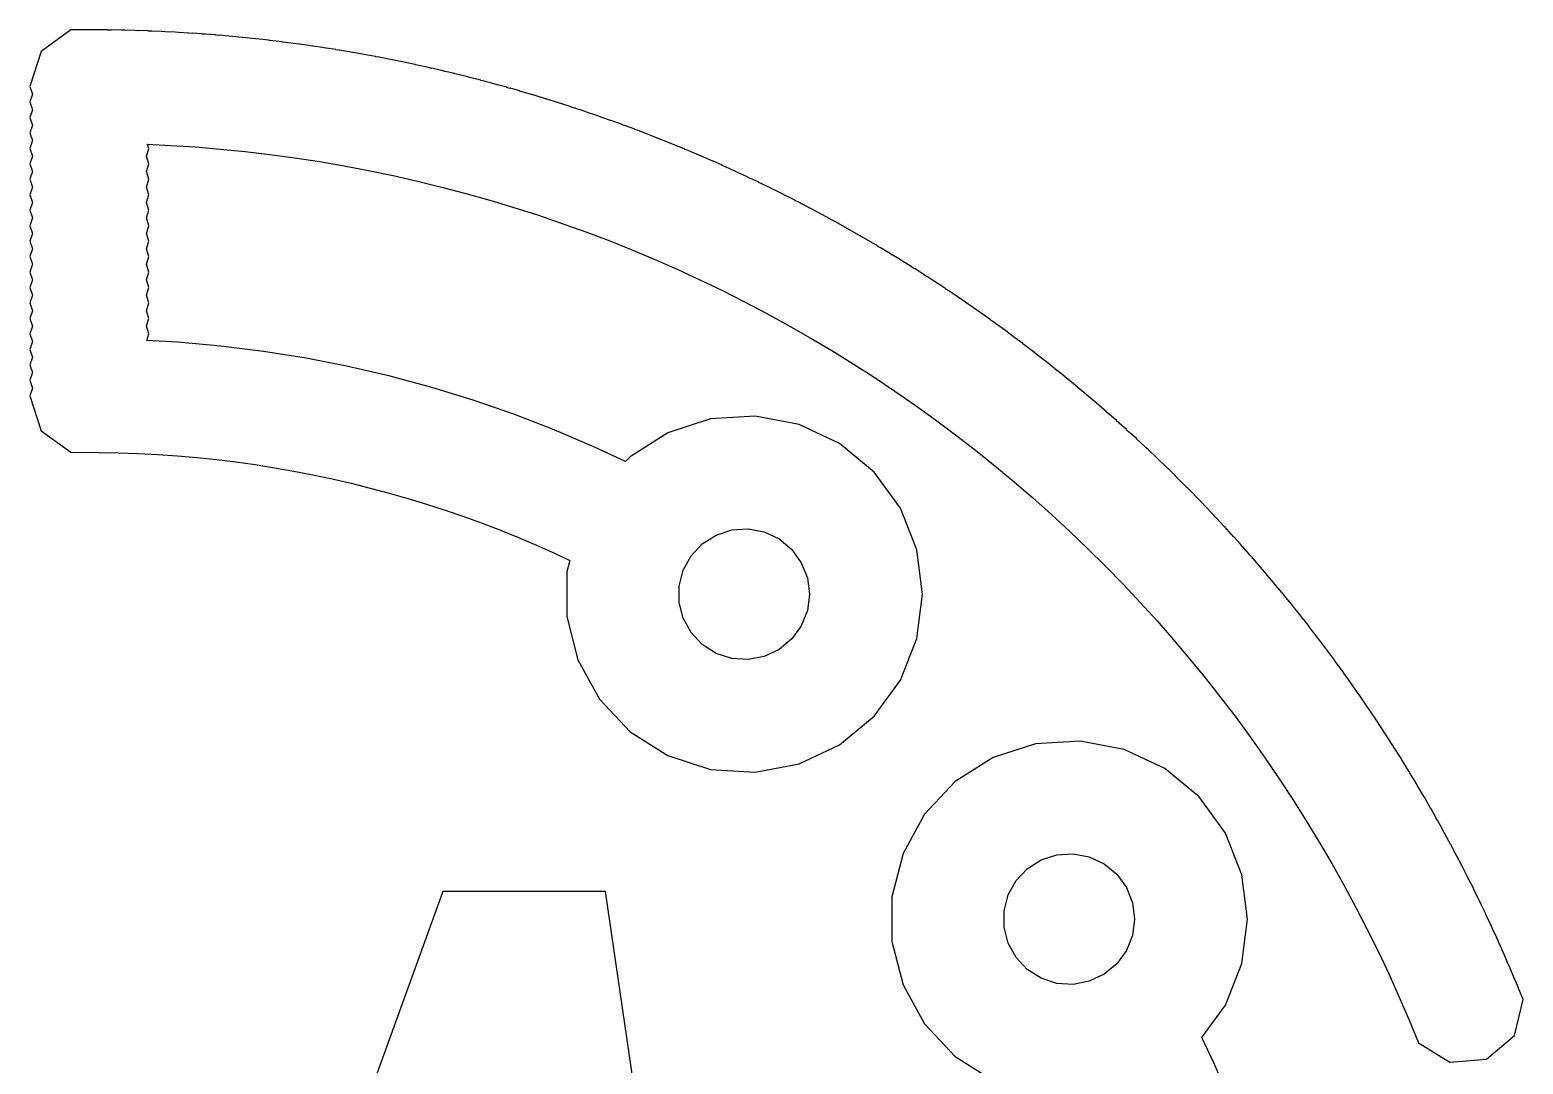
# Model space of a CAD drawing. Header units: metres. Extents: x -25 to 25, y -25 to 25.
# Drawn here: x -0.96 to 23.21, y 8.25 to 25 of the extents above; entities that cross this region are included whole.
import ezdxf

# ---------------------------------------------------------------- set-up
doc = ezdxf.new("R2010")
doc.units = ezdxf.units.M

msp = doc.modelspace()

# ---------------------------------------------------------------- linework, layer by layer
for p, q in [((-0.297668, 24.9984), (-0.779312, 24.6484)), ((-0.081818, 24.9984), (-0.297668, 24.9984)), ((-0.079498, 25), (-0.081818, 24.9984)), ((0.136658, 24.9984), (-0.079498, 25)), ((0.138641, 24.9997), (0.136658, 24.9984)), ((0.297668, 24.9984), (0.138641, 24.9997)), ((0.299622, 24.9969), (0.297668, 24.9984)), ((0.354813, 24.9962), (0.299622, 24.9969)), ((0.356796, 24.9976), (0.354813, 24.9962)), ((0.515808, 24.9948), (0.356796, 24.9976)), ((0.517746, 24.9934), (0.515808, 24.9948)), ((0.572922, 24.9922), (0.517746, 24.9934)), ((0.574936, 24.9935), (0.572922, 24.9922)), ((0.733902, 24.9893), (0.574936, 24.9935)), ((0.735825, 24.9879), (0.733902, 24.9893)), ((0.791, 24.9862), (0.735825, 24.9879)), ((0.793015, 24.9875), (0.791, 24.9862)), ((0.951935, 24.982), (0.793015, 24.9875)), ((0.953857, 24.9805), (0.951935, 24.982)), ((1.009, 24.9783), (0.953857, 24.9805)), ((1.01103, 24.9797), (1.009, 24.9783)), ((1.16991, 24.9727), (1.01103, 24.9797)), ((1.17181, 24.9712), (1.16991, 24.9727)), ((1.22694, 24.9686), (1.17181, 24.9712)), ((1.22899, 24.9699), (1.22694, 24.9686)), ((1.38779, 24.9616), (1.22899, 24.9699)), ((1.38968, 24.9601), (1.38779, 24.9616)), ((1.44479, 24.9569), (1.38968, 24.9601)), ((1.44684, 24.9582), (1.44479, 24.9569)), ((1.60556, 24.9485), (1.44684, 24.9582)), ((1.60745, 24.947), (1.60556, 24.9485)), ((1.66252, 24.9434), (1.60745, 24.947)), ((1.66458, 24.9446), (1.66252, 24.9434)), ((1.82321, 24.9335), (1.66458, 24.9446)), ((1.82509, 24.932), (1.82321, 24.9335)), ((1.88013, 24.9279), (1.82509, 24.932)), ((1.8822, 24.9292), (1.88013, 24.9279)), ((2.04073, 24.9167), (1.8822, 24.9292)), ((2.04259, 24.9151), (2.04073, 24.9167)), ((2.09758, 24.9106), (2.04259, 24.9151)), ((2.09967, 24.9118), (2.09758, 24.9106)), ((2.25809, 24.8979), (2.09967, 24.9118)), ((2.25993, 24.8964), (2.25809, 24.8979)), ((2.3149, 24.8913), (2.25993, 24.8964)), ((2.31699, 24.8925), (2.3149, 24.8913)), ((2.47528, 24.8773), (2.31699, 24.8925)), ((2.4771, 24.8757), (2.47528, 24.8773)), ((2.53201, 24.8702), (2.4771, 24.8757)), ((2.53412, 24.8714), (2.53201, 24.8702)), ((2.69228, 24.8547), (2.53412, 24.8714)), ((2.69409, 24.8531), (2.69228, 24.8547)), ((2.74895, 24.8471), (2.69409, 24.8531)), ((2.75107, 24.8483), (2.74895, 24.8471)), ((2.90907, 24.8303), (2.75107, 24.8483)), ((2.91086, 24.8287), (2.90907, 24.8303)), ((2.96567, 24.8222), (2.91086, 24.8287)), ((2.9678, 24.8233), (2.96567, 24.8222)), ((3.12564, 24.804), (2.9678, 24.8233)), ((3.12743, 24.8023), (3.12564, 24.804)), ((3.18217, 24.7954), (3.12743, 24.8023)), ((3.18431, 24.7965), (3.18217, 24.7954)), ((3.34196, 24.7757), (3.18431, 24.7965)), ((3.34373, 24.7741), (3.34196, 24.7757)), ((3.39842, 24.7666), (3.34373, 24.7741)), ((3.40057, 24.7678), (3.39842, 24.7666)), ((3.55804, 24.7456), (3.40057, 24.7678)), ((3.5598, 24.744), (3.55804, 24.7456)), ((3.61443, 24.736), (3.5598, 24.744)), ((3.61658, 24.7371), (3.61443, 24.736)), ((3.77386, 24.7136), (3.61658, 24.7371)), ((3.7756, 24.712), (3.77386, 24.7136)), ((3.83015, 24.7036), (3.7756, 24.712)), ((3.83231, 24.7046), (3.83015, 24.7036)), ((3.98938, 24.6798), (3.83231, 24.7046)), ((3.9911, 24.6781), (3.98938, 24.6798)), ((4.04558, 24.6692), (3.9911, 24.6781)), ((4.04774, 24.6703), (4.04558, 24.6692)), ((4.20459, 24.644), (4.04774, 24.6703)), ((-0.779312, 24.6484), (-0.963272, 24.0822)), ((4.2063, 24.6423), (4.20459, 24.644)), ((4.2607, 24.6329), (4.2063, 24.6423)), ((4.26288, 24.634), (4.2607, 24.6329)), ((4.41949, 24.6064), (4.26288, 24.634)), ((4.42119, 24.6047), (4.41949, 24.6064)), ((4.47549, 24.5948), (4.42119, 24.6047)), ((4.47769, 24.5959), (4.47549, 24.5948)), ((4.63405, 24.5669), (4.47769, 24.5959)), ((4.63573, 24.5651), (4.63405, 24.5669)), ((4.68996, 24.5548), (4.63573, 24.5651)), ((4.69215, 24.5558), (4.68996, 24.5548)), ((4.84825, 24.5255), (4.69215, 24.5558)), ((4.84993, 24.5237), (4.84825, 24.5255)), ((4.90405, 24.513), (4.84993, 24.5237)), ((4.90627, 24.514), (4.90405, 24.513)), ((5.06209, 24.4823), (4.90627, 24.514)), ((5.06375, 24.4805), (5.06209, 24.4823)), ((5.11778, 24.4693), (5.06375, 24.4805)), ((5.12, 24.4702), (5.11778, 24.4693)), ((5.27554, 24.4371), (5.12, 24.4702)), ((5.27718, 24.4354), (5.27554, 24.4371)), ((5.33112, 24.4237), (5.27718, 24.4354)), ((5.33334, 24.4246), (5.33112, 24.4237)), ((5.4886, 24.3902), (5.33334, 24.4246)), ((5.49022, 24.3884), (5.4886, 24.3902)), ((5.54405, 24.3762), (5.49022, 24.3884)), ((5.54628, 24.3771), (5.54405, 24.3762)), ((5.70123, 24.3414), (5.54628, 24.3771)), ((5.70284, 24.3396), (5.70123, 24.3414)), ((5.75656, 24.3269), (5.70284, 24.3396)), ((5.7588, 24.3278), (5.75656, 24.3269)), ((5.91342, 24.2907), (5.7588, 24.3278)), ((5.91501, 24.2888), (5.91342, 24.2907)), ((5.96863, 24.2757), (5.91501, 24.2888)), ((5.97087, 24.2766), (5.96863, 24.2757)), ((6.12518, 24.2381), (5.97087, 24.2766)), ((6.12675, 24.2363), (6.12518, 24.2381)), ((6.18024, 24.2227), (6.12675, 24.2363)), ((6.1825, 24.2236), (6.18024, 24.2227)), ((6.33646, 24.1838), (6.1825, 24.2236)), ((6.33801, 24.1819), (6.33646, 24.1838)), ((6.39139, 24.1679), (6.33801, 24.1819)), ((-0.963272, 24.0822), (-0.922592, 23.957)), ((-0.922592, 23.957), (-0.963272, 23.8318)), ((6.39365, 24.1687), (6.39139, 24.1679)), ((6.54726, 24.1276), (6.39365, 24.1687)), ((6.5488, 24.1257), (6.54726, 24.1276)), ((6.60205, 24.1112), (6.5488, 24.1257)), ((6.60432, 24.112), (6.60205, 24.1112)), ((6.75755, 24.0695), (6.60432, 24.112)), ((6.75908, 24.0676), (6.75755, 24.0695)), ((6.81219, 24.0526), (6.75908, 24.0676)), ((6.81448, 24.0535), (6.81219, 24.0526)), ((6.96735, 24.0096), (6.81448, 24.0535)), ((6.96884, 24.0077), (6.96735, 24.0096)), ((7.02184, 23.9923), (6.96884, 24.0077)), ((7.02412, 23.9931), (7.02184, 23.9923)), ((7.17661, 23.9479), (7.02412, 23.9931)), ((7.17809, 23.946), (7.17661, 23.9479)), ((7.23094, 23.9301), (7.17809, 23.946)), ((7.23323, 23.9309), (7.23094, 23.9301)), ((7.3853, 23.8844), (7.23323, 23.9309)), ((-0.963272, 23.8318), (-0.922592, 23.7065)), ((-0.922592, 23.7065), (-0.963272, 23.5813)), ((7.38678, 23.8824), (7.3853, 23.8844)), ((7.43948, 23.8661), (7.38678, 23.8824)), ((7.44179, 23.8668), (7.43948, 23.8661)), ((7.59346, 23.819), (7.44179, 23.8668)), ((7.59491, 23.8171), (7.59346, 23.819)), ((7.64748, 23.8002), (7.59491, 23.8171)), ((7.64978, 23.801), (7.64748, 23.8002)), ((7.80103, 23.7518), (7.64978, 23.801)), ((7.80246, 23.7499), (7.80103, 23.7518)), ((7.85487, 23.7326), (7.80246, 23.7499)), ((7.85719, 23.7333), (7.85487, 23.7326)), ((8.008, 23.6829), (7.85719, 23.7333)), ((-0.963272, 23.5813), (-0.922592, 23.4561)), ((-0.922592, 23.4561), (-0.963272, 23.3308)), ((8.00941, 23.6809), (8.008, 23.6829)), ((8.06168, 23.6632), (8.00941, 23.6809)), ((8.064, 23.6638), (8.06168, 23.6632)), ((8.21436, 23.6121), (8.064, 23.6638)), ((8.21576, 23.6101), (8.21436, 23.6121)), ((8.26787, 23.5919), (8.21576, 23.6101)), ((8.27019, 23.5926), (8.26787, 23.5919)), ((8.42009, 23.5395), (8.27019, 23.5926)), ((8.42148, 23.5375), (8.42009, 23.5395)), ((8.47343, 23.5189), (8.42148, 23.5375)), ((8.47575, 23.5195), (8.47343, 23.5189)), ((8.6252, 23.4651), (8.47575, 23.5195)), ((8.62657, 23.4631), (8.6252, 23.4651)), ((8.67834, 23.444), (8.62657, 23.4631)), ((-0.963272, 23.3308), (-0.922592, 23.2056)), ((8.68068, 23.4446), (8.67834, 23.444)), ((8.82964, 23.3889), (8.68068, 23.4446)), ((8.83099, 23.3869), (8.82964, 23.3889)), ((8.8826, 23.3674), (8.83099, 23.3869)), ((8.88493, 23.368), (8.8826, 23.3674)), ((9.0334, 23.311), (8.88493, 23.368)), ((9.03474, 23.309), (9.0334, 23.311)), ((9.08618, 23.289), (9.03474, 23.309)), ((9.08853, 23.2896), (9.08618, 23.289)), ((9.23648, 23.2313), (9.08853, 23.2896)), ((9.23779, 23.2293), (9.23648, 23.2313)), ((9.28906, 23.2088), (9.23779, 23.2293)), ((9.29141, 23.2094), (9.28906, 23.2088)), ((9.43886, 23.1498), (9.29141, 23.2094)), ((-0.922592, 23.2056), (-0.963272, 23.0804)), ((-0.963272, 23.0804), (-0.922592, 22.9552)), ((0.922592, 22.9552), (0.963272, 23.0804)), ((0.963272, 23.0804), (0.941635, 23.147)), ((0.941635, 23.147), (1.31334, 23.129)), ((1.31334, 23.129), (1.7168, 23.1026)), ((1.7168, 23.1026), (2.11974, 23.0691)), ((2.11974, 23.0691), (2.52206, 23.0286)), ((2.52206, 23.0286), (2.92357, 22.9811)), ((2.92357, 22.9811), (3.3242, 22.9265)), ((9.44016, 23.1478), (9.43886, 23.1498)), ((9.49124, 23.1269), (9.44016, 23.1478)), ((9.49359, 23.1274), (9.49124, 23.1269)), ((9.64052, 23.0666), (9.49359, 23.1274)), ((9.6418, 23.0645), (9.64052, 23.0666)), ((9.6927, 23.0432), (9.6418, 23.0645)), ((9.69505, 23.0437), (9.6927, 23.0432)), ((9.84145, 22.9816), (9.69505, 23.0437)), ((9.84271, 22.9795), (9.84145, 22.9816)), ((9.89342, 22.9577), (9.84271, 22.9795)), ((-0.922592, 22.9552), (-0.963272, 22.8299)), ((-0.963272, 22.8299), (-0.922592, 22.7047)), ((0.963272, 22.8299), (0.922592, 22.9552)), ((0.922592, 22.7047), (0.963272, 22.8299)), ((3.3242, 22.9265), (3.72377, 22.865)), ((3.72377, 22.865), (4.12227, 22.7966)), ((4.12227, 22.7966), (4.51953, 22.7211)), ((9.89578, 22.9582), (9.89342, 22.9577)), ((10.0416, 22.8948), (9.89578, 22.9582)), ((10.0429, 22.8927), (10.0416, 22.8948)), ((10.0934, 22.8705), (10.0429, 22.8927)), ((10.0957, 22.871), (10.0934, 22.8705)), ((10.241, 22.8063), (10.0957, 22.871)), ((10.2422, 22.8042), (10.241, 22.8063)), ((10.2926, 22.7815), (10.2422, 22.8042)), ((10.295, 22.782), (10.2926, 22.7815)), ((10.4397, 22.716), (10.295, 22.782)), ((-0.922592, 22.7047), (-0.963272, 22.5795)), ((-0.963272, 22.5795), (-0.922592, 22.4543)), ((0.963272, 22.5795), (0.922592, 22.7047)), ((0.922592, 22.4543), (0.963272, 22.5795)), ((4.51953, 22.7211), (4.91534, 22.6388)), ((4.91534, 22.6388), (5.30978, 22.5496)), ((5.30978, 22.5496), (5.70241, 22.4535)), ((10.4409, 22.714), (10.4397, 22.716)), ((10.491, 22.6909), (10.4409, 22.714)), ((10.4934, 22.6913), (10.491, 22.6909)), ((10.6375, 22.6241), (10.4934, 22.6913)), ((10.6387, 22.622), (10.6375, 22.6241)), ((10.6886, 22.5984), (10.6387, 22.622)), ((10.691, 22.5989), (10.6886, 22.5984)), ((10.8345, 22.5304), (10.691, 22.5989)), ((10.8357, 22.5283), (10.8345, 22.5304)), ((10.8854, 22.5043), (10.8357, 22.5283)), ((10.8878, 22.5047), (10.8854, 22.5043)), ((11.0307, 22.435), (10.8878, 22.5047)), ((-0.922592, 22.4543), (-0.963272, 22.329)), ((-0.963272, 22.329), (-0.922592, 22.2038)), ((0.963272, 22.329), (0.922592, 22.4543)), ((0.922592, 22.2038), (0.963272, 22.329)), ((5.70241, 22.4535), (6.09343, 22.3505)), ((6.09343, 22.3505), (6.48259, 22.2408)), ((6.48259, 22.2408), (6.86974, 22.1243)), ((11.0319, 22.4329), (11.0307, 22.435)), ((11.0814, 22.4084), (11.0319, 22.4329)), ((11.0838, 22.4088), (11.0814, 22.4084)), ((11.2261, 22.3379), (11.0838, 22.4088)), ((11.2272, 22.3357), (11.2261, 22.3379)), ((11.2765, 22.3109), (11.2272, 22.3357)), ((11.2789, 22.3112), (11.2765, 22.3109)), ((11.4206, 22.2391), (11.2789, 22.3112)), ((11.4217, 22.2369), (11.4206, 22.2391)), ((-0.922592, 22.2038), (-0.963272, 22.0786)), ((-0.963272, 22.0786), (-0.922592, 21.9533)), ((0.963272, 22.0786), (0.922592, 22.2038)), ((0.922592, 21.9533), (0.963272, 22.0786)), ((6.86974, 22.1243), (7.25485, 22.001)), ((7.25485, 22.001), (7.63766, 21.871)), ((11.4708, 22.2116), (11.4217, 22.2369)), ((11.4732, 22.212), (11.4708, 22.2116)), ((11.6142, 22.1385), (11.4732, 22.212)), ((11.6153, 22.1364), (11.6142, 22.1385)), ((11.6642, 22.1107), (11.6153, 22.1364)), ((11.6665, 22.111), (11.6642, 22.1107)), ((11.807, 22.0363), (11.6665, 22.111)), ((11.808, 22.0342), (11.807, 22.0363)), ((11.8567, 22.0081), (11.808, 22.0342)), ((11.8591, 22.0084), (11.8567, 22.0081)), ((11.9988, 21.9325), (11.8591, 22.0084)), ((-0.922592, 21.9533), (-0.963272, 21.8281)), ((-0.963272, 21.8281), (-0.922592, 21.7029)), ((0.963272, 21.8281), (0.922592, 21.9533)), ((0.922592, 21.7029), (0.963272, 21.8281)), ((7.63766, 21.871), (8.01822, 21.7344)), ((11.9999, 21.9303), (11.9988, 21.9325)), ((12.0483, 21.9038), (11.9999, 21.9303)), ((12.0507, 21.904), (12.0483, 21.9038)), ((12.1897, 21.8269), (12.0507, 21.904)), ((12.1908, 21.8248), (12.1897, 21.8269)), ((12.2389, 21.7978), (12.1908, 21.8248)), ((12.2413, 21.798), (12.2389, 21.7978)), ((12.3798, 21.7197), (12.2413, 21.798)), ((-0.922592, 21.7029), (-0.963272, 21.5777)), ((-0.963272, 21.5777), (-0.922592, 21.4524)), ((0.963272, 21.5777), (0.922592, 21.7029)), ((0.922592, 21.4524), (0.963272, 21.5777)), ((8.01822, 21.7344), (8.39633, 21.5912)), ((8.39633, 21.5912), (8.77188, 21.4413)), ((12.3808, 21.7175), (12.3798, 21.7197)), ((12.4287, 21.6902), (12.3808, 21.7175)), ((12.4311, 21.6904), (12.4287, 21.6902)), ((12.5688, 21.6109), (12.4311, 21.6904)), ((12.5698, 21.6087), (12.5688, 21.6109)), ((12.6175, 21.5809), (12.5698, 21.6087)), ((12.6199, 21.5811), (12.6175, 21.5809)), ((12.7569, 21.5004), (12.6199, 21.5811)), ((-0.922592, 21.4524), (-0.963272, 21.3272)), ((-0.963272, 21.3272), (-0.922592, 21.202)), ((0.963272, 21.3272), (0.922592, 21.4524)), ((0.922592, 21.202), (0.963272, 21.3272)), ((8.77188, 21.4413), (9.14474, 21.285)), ((9.14474, 21.285), (9.51482, 21.1221)), ((12.7579, 21.4982), (12.7569, 21.5004)), ((12.8053, 21.4699), (12.7579, 21.4982)), ((12.8078, 21.4701), (12.8053, 21.4699)), ((12.9441, 21.3882), (12.8078, 21.4701)), ((12.945, 21.386), (12.9441, 21.3882)), ((12.9922, 21.3574), (12.945, 21.386)), ((12.9946, 21.3575), (12.9922, 21.3574)), ((13.1302, 21.2744), (12.9946, 21.3575)), ((13.1312, 21.2722), (13.1302, 21.2744)), ((13.1781, 21.2432), (13.1312, 21.2722)), ((-0.922592, 21.202), (-0.963272, 21.0768)), ((-0.963272, 21.0768), (-0.922592, 20.9515)), ((0.963272, 21.0768), (0.922592, 21.202)), ((0.922592, 20.9515), (0.963272, 21.0768)), ((9.51482, 21.1221), (9.88196, 20.9529)), ((13.1805, 21.2433), (13.1781, 21.2432)), ((13.3154, 21.1591), (13.1805, 21.2433)), ((13.3163, 21.1568), (13.3154, 21.1591)), ((13.363, 21.1274), (13.3163, 21.1568)), ((13.3654, 21.1275), (13.363, 21.1274)), ((13.4995, 21.0421), (13.3654, 21.1275)), ((13.5004, 21.0398), (13.4995, 21.0421)), ((13.5468, 21.01), (13.5004, 21.0398)), ((-0.922592, 20.9515), (-0.963272, 20.8263)), ((-0.963272, 20.8263), (-0.922592, 20.7011)), ((0.963272, 20.8263), (0.922592, 20.9515)), ((0.922592, 20.7011), (0.963272, 20.8263)), ((9.88196, 20.9529), (10.2462, 20.7772)), ((13.5493, 21.0101), (13.5468, 21.01)), ((13.6826, 20.9234), (13.5493, 21.0101)), ((13.6835, 20.9212), (13.6826, 20.9234)), ((13.7297, 20.8909), (13.6835, 20.9212)), ((13.7321, 20.891), (13.7297, 20.8909)), ((13.8647, 20.8033), (13.7321, 20.891)), ((13.8656, 20.801), (13.8647, 20.8033)), ((13.9115, 20.7703), (13.8656, 20.801)), ((-0.922592, 20.7011), (-0.963272, 20.5758)), ((-0.963272, 20.5758), (-0.922592, 20.4506)), ((0.963272, 20.5758), (0.922592, 20.7011)), ((0.922592, 20.4506), (0.963272, 20.5758)), ((10.2462, 20.7772), (10.6073, 20.5952)), ((10.6073, 20.5952), (10.965, 20.407)), ((13.9139, 20.7704), (13.9115, 20.7703)), ((14.0457, 20.6815), (13.9139, 20.7704)), ((14.0466, 20.6792), (14.0457, 20.6815)), ((14.0922, 20.6481), (14.0466, 20.6792)), ((14.0946, 20.6482), (14.0922, 20.6481)), ((14.2256, 20.5581), (14.0946, 20.6482)), ((14.2265, 20.5558), (14.2256, 20.5581)), ((14.2718, 20.5244), (14.2265, 20.5558)), ((-0.922592, 20.4506), (-0.963272, 20.3254)), ((-0.963272, 20.3254), (-0.922592, 20.2001)), ((0.963272, 20.3254), (0.922592, 20.4506)), ((0.922592, 20.2001), (0.963272, 20.3254)), ((10.965, 20.407), (11.3195, 20.2125)), ((14.2742, 20.5244), (14.2718, 20.5244)), ((14.4045, 20.4332), (14.2742, 20.5244)), ((14.4053, 20.4309), (14.4045, 20.4332)), ((14.4504, 20.399), (14.4053, 20.4309)), ((14.4528, 20.399), (14.4504, 20.399)), ((14.5823, 20.3067), (14.4528, 20.399)), ((14.5831, 20.3044), (14.5823, 20.3067)), ((-0.922592, 20.2001), (-0.963272, 20.0749)), ((-0.963272, 20.0749), (-0.922592, 19.9497)), ((0.963272, 20.0749), (0.922592, 20.2001)), ((0.928772, 19.9687), (0.963272, 20.0749)), ((11.3195, 20.2125), (11.6705, 20.0119)), ((14.6279, 20.2722), (14.5831, 20.3044)), ((14.6303, 20.2722), (14.6279, 20.2722)), ((14.7589, 20.1787), (14.6303, 20.2722)), ((14.7597, 20.1764), (14.7589, 20.1787)), ((14.8042, 20.1438), (14.7597, 20.1764)), ((14.8066, 20.1437), (14.8042, 20.1438)), ((14.9344, 20.0491), (14.8066, 20.1437)), ((-0.922592, 19.9497), (-0.963272, 19.8245)), ((-0.963272, 19.8245), (-0.922592, 19.6992)), ((1.43044, 19.9402), (0.928772, 19.9687)), ((2.12546, 19.8782), (1.43044, 19.9402)), ((2.8179, 19.7919), (2.12546, 19.8782)), ((11.6705, 20.0119), (12.0181, 19.8051)), ((14.9352, 20.0468), (14.9344, 20.0491)), ((14.9794, 20.0138), (14.9352, 20.0468)), ((14.9818, 20.0137), (14.9794, 20.0138)), ((15.1088, 19.918), (14.9818, 20.0137)), ((15.1096, 19.9157), (15.1088, 19.918)), ((15.1535, 19.8823), (15.1096, 19.9157)), ((15.1559, 19.8822), (15.1535, 19.8823)), ((15.2821, 19.7854), (15.1559, 19.8822)), ((-0.922592, 19.6992), (-0.963272, 19.574)), ((3.50691, 19.6815), (2.8179, 19.7919)), ((4.19165, 19.5471), (3.50691, 19.6815)), ((12.0181, 19.8051), (12.3618, 19.5924)), ((12.3618, 19.5924), (12.7019, 19.3736)), ((15.2828, 19.7831), (15.2821, 19.7854)), ((15.3264, 19.7493), (15.2828, 19.7831)), ((15.3288, 19.7492), (15.3264, 19.7493)), ((15.4541, 19.6513), (15.3288, 19.7492)), ((15.4548, 19.649), (15.4541, 19.6513)), ((15.4982, 19.6148), (15.4548, 19.649)), ((15.5006, 19.6147), (15.4982, 19.6148)), ((15.625, 19.5157), (15.5006, 19.6147)), ((-0.963272, 19.574), (-0.922592, 19.4488)), ((-0.922592, 19.4488), (-0.963272, 19.3236)), ((4.87128, 19.3889), (4.19165, 19.5471)), ((5.54497, 19.2071), (4.87128, 19.3889)), ((12.7019, 19.3736), (13.0381, 19.149)), ((15.6257, 19.5134), (15.625, 19.5157)), ((15.6688, 19.4788), (15.6257, 19.5134)), ((15.6712, 19.4787), (15.6688, 19.4788)), ((15.7948, 19.3786), (15.6712, 19.4787)), ((15.7954, 19.3763), (15.7948, 19.3786)), ((15.8382, 19.3414), (15.7954, 19.3763)), ((15.8406, 19.3412), (15.8382, 19.3414)), ((15.9633, 19.24), (15.8406, 19.3412)), ((-0.963272, 19.3236), (-0.922592, 19.1983)), ((-0.922592, 19.1983), (-0.963272, 19.0731)), ((6.21191, 19.0019), (5.54497, 19.2071)), ((13.0381, 19.149), (13.3703, 18.9185)), ((15.9639, 19.2377), (15.9633, 19.24)), ((16.0063, 19.2024), (15.9639, 19.2377)), ((16.0087, 19.2022), (16.0063, 19.2024)), ((16.1306, 19.1), (16.0087, 19.2022)), ((16.1312, 19.0977), (16.1306, 19.1)), ((16.1733, 19.062), (16.1312, 19.0977)), ((-0.963272, 19.0731), (-0.779312, 18.5069)), ((6.87128, 18.7735), (6.21191, 19.0019)), ((13.3703, 18.9185), (13.6984, 18.6823)), ((16.1757, 19.0618), (16.1733, 19.062)), ((16.2966, 18.9585), (16.1757, 19.0618)), ((16.2972, 18.9562), (16.2966, 18.9585)), ((16.339, 18.9201), (16.2972, 18.9562)), ((16.3414, 18.9199), (16.339, 18.9201)), ((16.4614, 18.8156), (16.3414, 18.9199)), ((7.52228, 18.5222), (6.87128, 18.7735)), ((10.0549, 18.6974), (9.36598, 18.4735)), ((10.7779, 18.7429), (10.0549, 18.6974)), ((11.4894, 18.6071), (10.7779, 18.7429)), ((13.6984, 18.6823), (14.0224, 18.4404)), ((16.462, 18.8132), (16.4614, 18.8156)), ((16.5035, 18.7768), (16.462, 18.8132)), ((16.5059, 18.7766), (16.5035, 18.7768)), ((16.625, 18.6712), (16.5059, 18.7766)), ((16.6255, 18.6688), (16.625, 18.6712)), ((16.6667, 18.6321), (16.6255, 18.6688)), ((16.6691, 18.6318), (16.6667, 18.6321)), ((16.7873, 18.5254), (16.6691, 18.6318)), ((-0.779312, 18.5069), (-0.297668, 18.157)), ((8.16411, 18.2484), (7.52228, 18.5222)), ((9.36598, 18.4735), (8.75436, 18.0854)), ((12.1449, 18.2987), (11.4894, 18.6071)), ((14.0224, 18.4404), (14.3421, 18.1929)), ((16.7878, 18.523), (16.7873, 18.5254)), ((16.8287, 18.4859), (16.7878, 18.523)), ((16.8311, 18.4856), (16.8287, 18.4859)), ((16.9483, 18.3782), (16.8311, 18.4856)), ((16.9488, 18.3758), (16.9483, 18.3782)), ((16.9894, 18.3384), (16.9488, 18.3758)), ((-0.297668, 18.157), (0.158447, 18.1564)), ((0.158447, 18.1564), (0.475296, 18.1509)), ((0.475296, 18.1509), (0.791977, 18.1399)), ((0.791977, 18.1399), (1.10844, 18.1233)), ((8.68065, 18.0069), (8.16411, 18.2484)), ((12.703, 17.837), (12.1449, 18.2987)), ((14.3421, 18.1929), (14.6574, 17.9398)), ((16.9918, 18.3381), (16.9894, 18.3384)), ((17.1081, 18.2296), (16.9918, 18.3381)), ((17.1086, 18.2272), (17.1081, 18.2296)), ((17.1487, 18.1894), (17.1086, 18.2272)), ((17.1511, 18.1891), (17.1487, 18.1894)), ((17.2665, 18.0796), (17.1511, 18.1891)), ((1.10844, 18.1233), (1.42458, 18.1012)), ((1.42458, 18.1012), (1.74028, 18.0735)), ((1.74028, 18.0735), (2.0554, 18.0404)), ((2.0554, 18.0404), (2.36996, 18.0018)), ((2.36996, 18.0018), (2.68376, 17.9577)), ((2.68376, 17.9577), (2.9968, 17.9081)), ((2.9968, 17.9081), (3.30884, 17.8531)), ((8.75436, 18.0854), (8.68065, 18.0069)), ((14.6574, 17.9398), (14.9683, 17.6812)), ((17.267, 18.0772), (17.2665, 18.0796)), ((17.3068, 18.0391), (17.267, 18.0772)), ((17.3092, 18.0387), (17.3068, 18.0391)), ((17.4236, 17.9283), (17.3092, 18.0387)), ((17.4241, 17.9259), (17.4236, 17.9283)), ((17.4636, 17.8874), (17.4241, 17.9259)), ((3.30884, 17.8531), (3.61998, 17.7926)), ((3.61998, 17.7926), (3.92993, 17.7267)), ((3.92993, 17.7267), (4.23869, 17.6555)), ((4.23869, 17.6555), (4.54614, 17.5788)), ((13.1288, 17.2509), (12.703, 17.837)), ((14.9683, 17.6812), (15.2746, 17.4173)), ((17.466, 17.887), (17.4636, 17.8874)), ((17.5794, 17.7755), (17.466, 17.887)), ((17.5798, 17.7731), (17.5794, 17.7755)), ((17.619, 17.7343), (17.5798, 17.7731)), ((17.6214, 17.7339), (17.619, 17.7343)), ((17.7338, 17.6214), (17.6214, 17.7339)), ((4.54614, 17.5788), (4.85225, 17.4968)), ((4.85225, 17.4968), (5.15697, 17.4094)), ((5.15697, 17.4094), (5.45996, 17.3168)), ((15.2746, 17.4173), (15.5762, 17.1481)), ((17.7343, 17.619), (17.7338, 17.6214)), ((17.7731, 17.5798), (17.7343, 17.619)), ((17.7755, 17.5794), (17.7731, 17.5798)), ((17.8869, 17.466), (17.7755, 17.5794)), ((17.8873, 17.4636), (17.8869, 17.466)), ((17.9258, 17.4241), (17.8873, 17.4636)), ((17.9282, 17.4236), (17.9258, 17.4241)), ((18.0387, 17.3092), (17.9282, 17.4236)), ((5.45996, 17.3168), (5.76132, 17.2188)), ((5.76132, 17.2188), (6.06097, 17.1157)), ((13.3955, 16.5774), (13.1288, 17.2509)), ((18.039, 17.3069), (18.0387, 17.3092)), ((18.0772, 17.267), (18.039, 17.3069)), ((18.0796, 17.2665), (18.0772, 17.267)), ((18.189, 17.1512), (18.0796, 17.2665)), ((6.06097, 17.1157), (6.35873, 17.0073)), ((6.35873, 17.0073), (6.65459, 16.8937)), ((15.5762, 17.1481), (15.8731, 16.8737)), ((18.1894, 17.1488), (18.189, 17.1512)), ((18.2272, 17.1086), (18.1894, 17.1488)), ((18.2296, 17.1081), (18.2272, 17.1086)), ((18.338, 16.9918), (18.2296, 17.1081)), ((18.3383, 16.9894), (18.338, 16.9918)), ((18.3758, 16.9489), (18.3383, 16.9894)), ((18.3782, 16.9484), (18.3758, 16.9489)), ((18.4856, 16.8311), (18.3782, 16.9484)), ((6.65459, 16.8937), (6.94841, 16.775)), ((6.94841, 16.775), (7.2401, 16.6512)), ((9.92101, 16.6752), (10.1453, 16.8175)), ((10.1453, 16.8175), (10.3979, 16.8996)), ((10.3979, 16.8996), (10.663, 16.9162)), ((10.663, 16.9162), (10.9239, 16.8665)), ((10.9239, 16.8665), (11.1642, 16.7534)), ((11.1642, 16.7534), (11.3689, 16.5841)), ((15.8731, 16.8737), (16.1652, 16.5941)), ((18.4859, 16.8287), (18.4856, 16.8311)), ((18.523, 16.7879), (18.4859, 16.8287)), ((18.5254, 16.7874), (18.523, 16.7879)), ((18.6318, 16.6692), (18.5254, 16.7874)), ((7.2401, 16.6512), (7.52959, 16.5223)), ((7.52959, 16.5223), (7.77715, 16.4071)), ((9.61122, 16.2488), (9.73918, 16.4815)), ((9.73918, 16.4815), (9.92101, 16.6752)), ((11.3689, 16.5841), (11.525, 16.3692)), ((13.4863, 15.8587), (13.3955, 16.5774)), ((16.1652, 16.5941), (16.4523, 16.3094)), ((18.632, 16.6668), (18.6318, 16.6692)), ((18.6688, 16.6256), (18.632, 16.6668)), ((18.6712, 16.625), (18.6688, 16.6256)), ((18.7765, 16.5059), (18.6712, 16.625)), ((18.7768, 16.5035), (18.7765, 16.5059)), ((18.8132, 16.462), (18.7768, 16.5035)), ((18.8155, 16.4615), (18.8132, 16.462)), ((18.9199, 16.3415), (18.8155, 16.4615)), ((7.77715, 16.4071), (7.72935, 16.2209)), ((7.72935, 16.2209), (7.72935, 15.4965)), ((9.54517, 15.9915), (9.61122, 16.2488)), ((11.525, 16.3692), (11.6227, 16.1222)), ((16.4523, 16.3094), (16.7345, 16.0198)), ((18.9201, 16.3391), (18.9199, 16.3415)), ((18.9561, 16.2972), (18.9201, 16.3391)), ((18.9585, 16.2967), (18.9561, 16.2972)), ((19.0617, 16.1757), (18.9585, 16.2967)), ((9.54517, 15.7259), (9.54517, 15.9915)), ((11.6227, 16.1222), (11.656, 15.8587)), ((16.7345, 16.0198), (17.0115, 15.7253)), ((19.062, 16.1733), (19.0617, 16.1757)), ((19.0976, 16.1312), (19.062, 16.1733)), ((19.1, 16.1306), (19.0976, 16.1312)), ((19.2022, 16.0088), (19.1, 16.1306)), ((19.2024, 16.0064), (19.2022, 16.0088)), ((19.2377, 15.9639), (19.2024, 16.0064)), ((19.24, 15.9633), (19.2377, 15.9639)), ((19.3411, 15.8406), (19.24, 15.9633)), ((9.61122, 15.4686), (9.54517, 15.7259)), ((11.656, 15.8587), (11.6227, 15.5952)), ((13.3955, 15.14), (13.4863, 15.8587)), ((17.0115, 15.7253), (17.2834, 15.426)), ((19.3413, 15.8382), (19.3411, 15.8406)), ((19.3762, 15.7954), (19.3413, 15.8382)), ((19.3786, 15.7948), (19.3762, 15.7954)), ((19.4786, 15.6712), (19.3786, 15.7948)), ((7.72935, 15.4965), (7.9095, 14.7949)), ((11.6227, 15.5952), (11.525, 15.3482)), ((19.4788, 15.6688), (19.4786, 15.6712)), ((19.5133, 15.6257), (19.4788, 15.6688)), ((19.5157, 15.6251), (19.5133, 15.6257)), ((19.6147, 15.5006), (19.5157, 15.6251)), ((19.6148, 15.4982), (19.6147, 15.5006)), ((19.6489, 15.4549), (19.6148, 15.4982)), ((9.73918, 15.2359), (9.61122, 15.4686)), ((9.92101, 15.0423), (9.73918, 15.2359)), ((11.525, 15.3482), (11.3689, 15.1333)), ((17.2834, 15.426), (17.5499, 15.122)), ((19.6513, 15.4542), (19.6489, 15.4549)), ((19.7492, 15.3289), (19.6513, 15.4542)), ((19.7493, 15.3265), (19.7492, 15.3289)), ((19.7831, 15.2828), (19.7493, 15.3265)), ((19.7854, 15.2821), (19.7831, 15.2828)), ((19.8822, 15.1559), (19.7854, 15.2821)), ((10.1453, 14.8999), (9.92101, 15.0423)), ((11.3689, 15.1333), (11.1642, 14.964)), ((13.1288, 14.4665), (13.3955, 15.14)), ((17.5499, 15.122), (17.8112, 14.8134)), ((19.8823, 15.1535), (19.8822, 15.1559)), ((19.9157, 15.1096), (19.8823, 15.1535)), ((19.918, 15.1089), (19.9157, 15.1096)), ((20.0137, 14.9819), (19.918, 15.1089)), ((7.9095, 14.7949), (8.25848, 14.1601)), ((10.3979, 14.8179), (10.1453, 14.8999)), ((10.663, 14.8012), (10.3979, 14.8179)), ((10.9239, 14.851), (10.663, 14.8012)), ((11.1642, 14.964), (10.9239, 14.851)), ((17.8112, 14.8134), (18.067, 14.5003)), ((20.0137, 14.9794), (20.0137, 14.9819)), ((20.0468, 14.9352), (20.0137, 14.9794)), ((20.0491, 14.9345), (20.0468, 14.9352)), ((20.1437, 14.8066), (20.0491, 14.9345)), ((20.1437, 14.8042), (20.1437, 14.8066)), ((20.1763, 14.7597), (20.1437, 14.8042)), ((20.1786, 14.759), (20.1763, 14.7597)), ((20.2721, 14.6303), (20.1786, 14.759)), ((20.2721, 14.6279), (20.2721, 14.6303)), ((20.3044, 14.5831), (20.2721, 14.6279)), ((20.3067, 14.5823), (20.3044, 14.5831)), ((20.399, 14.4528), (20.3067, 14.5823)), ((12.703, 13.8805), (13.1288, 14.4665)), ((18.067, 14.5003), (18.3173, 14.1828)), ((20.399, 14.4504), (20.399, 14.4528)), ((20.4309, 14.4053), (20.399, 14.4504)), ((20.4331, 14.4045), (20.4309, 14.4053)), ((20.5244, 14.2743), (20.4331, 14.4045)), ((20.5243, 14.2719), (20.5244, 14.2743)), ((20.5558, 14.2265), (20.5243, 14.2719)), ((8.25848, 14.1601), (8.75436, 13.632)), ((18.3173, 14.1828), (18.562, 13.861)), ((20.5581, 14.2257), (20.5558, 14.2265)), ((20.6481, 14.0946), (20.5581, 14.2257)), ((20.6481, 14.0922), (20.6481, 14.0946)), ((20.6792, 14.0466), (20.6481, 14.0922)), ((20.6814, 14.0457), (20.6792, 14.0466)), ((20.7704, 13.9139), (20.6814, 14.0457)), ((12.1449, 13.4187), (12.703, 13.8805)), ((18.562, 13.861), (18.8011, 13.5349)), ((20.7703, 13.9115), (20.7704, 13.9139)), ((20.8009, 13.8656), (20.7703, 13.9115)), ((20.8032, 13.8647), (20.8009, 13.8656)), ((20.891, 13.7321), (20.8032, 13.8647)), ((8.75436, 13.632), (9.36598, 13.2439)), ((20.8909, 13.7297), (20.891, 13.7321)), ((20.9212, 13.6835), (20.8909, 13.7297)), ((20.9234, 13.6826), (20.9212, 13.6835)), ((21.01, 13.5493), (20.9234, 13.6826)), ((21.0099, 13.5469), (21.01, 13.5493)), ((21.0398, 13.5004), (21.0099, 13.5469)), ((11.4894, 13.1103), (12.1449, 13.4187)), ((15.3172, 13.4351), (14.6282, 13.2113)), ((16.0401, 13.4806), (15.3172, 13.4351)), ((16.7517, 13.3449), (16.0401, 13.4806)), ((17.4071, 13.0364), (16.7517, 13.3449)), ((18.8011, 13.5349), (19.0344, 13.2047)), ((21.042, 13.4995), (21.0398, 13.5004)), ((21.1275, 13.3654), (21.042, 13.4995)), ((21.1273, 13.363), (21.1275, 13.3654)), ((21.1568, 13.3163), (21.1273, 13.363)), ((21.159, 13.3154), (21.1568, 13.3163)), ((21.2433, 13.1805), (21.159, 13.3154)), ((9.36598, 13.2439), (10.0549, 13.02)), ((10.7779, 12.9745), (11.4894, 13.1103)), ((14.6282, 13.2113), (14.0166, 12.8231)), ((19.0344, 13.2047), (19.262, 12.8705)), ((21.2431, 13.1781), (21.2433, 13.1805)), ((21.2722, 13.1312), (21.2431, 13.1781)), ((21.2744, 13.1302), (21.2722, 13.1312)), ((21.3575, 12.9947), (21.2744, 13.1302)), ((10.0549, 13.02), (10.7779, 12.9745)), ((14.0166, 12.8231), (13.5207, 12.2951)), ((17.9653, 12.5747), (17.4071, 13.0364)), ((19.262, 12.8705), (19.4837, 12.5324)), ((21.3573, 12.9922), (21.3575, 12.9947)), ((21.386, 12.9451), (21.3573, 12.9922)), ((21.3882, 12.9441), (21.386, 12.9451)), ((21.4701, 12.8078), (21.3882, 12.9441)), ((18.3911, 11.9886), (17.9653, 12.5747)), ((21.4699, 12.8054), (21.4701, 12.8078)), ((21.4981, 12.7579), (21.4699, 12.8054)), ((21.5003, 12.757), (21.4981, 12.7579)), ((21.581, 12.6199), (21.5003, 12.757)), ((21.5808, 12.6175), (21.581, 12.6199)), ((21.6086, 12.5699), (21.5808, 12.6175)), ((21.6108, 12.5688), (21.6086, 12.5699)), ((19.4837, 12.5324), (19.6995, 12.1904)), ((21.6903, 12.4311), (21.6108, 12.5688)), ((21.6901, 12.4287), (21.6903, 12.4311)), ((21.7175, 12.3808), (21.6901, 12.4287)), ((21.7197, 12.3798), (21.7175, 12.3808)), ((21.798, 12.2414), (21.7197, 12.3798)), ((13.5207, 12.2951), (13.1718, 11.6603)), ((19.6995, 12.1904), (19.9092, 11.8448)), ((21.7977, 12.239), (21.798, 12.2414)), ((21.8247, 12.1908), (21.7977, 12.239)), ((21.8269, 12.1898), (21.8247, 12.1908)), ((21.904, 12.0507), (21.8269, 12.1898)), ((18.6577, 11.3151), (18.3911, 11.9886)), ((19.9092, 11.8448), (20.1129, 11.4955)), ((21.9037, 12.0483), (21.904, 12.0507)), ((21.9303, 11.9999), (21.9037, 12.0483)), ((21.9324, 11.9988), (21.9303, 11.9999)), ((22.0083, 11.8591), (21.9324, 11.9988)), ((22.008, 11.8567), (22.0083, 11.8591)), ((22.0341, 11.8081), (22.008, 11.8567)), ((13.1718, 11.6603), (12.9916, 10.9586)), ((15.4075, 11.5552), (15.6601, 11.6373)), ((15.6601, 11.6373), (15.9252, 11.654)), ((15.9252, 11.654), (16.1861, 11.6042)), ((16.1861, 11.6042), (16.4264, 11.4911)), ((22.0363, 11.807), (22.0341, 11.8081)), ((22.111, 11.6666), (22.0363, 11.807)), ((22.1106, 11.6642), (22.111, 11.6666)), ((22.1364, 11.6153), (22.1106, 11.6642)), ((22.1385, 11.6142), (22.1364, 11.6153)), ((22.2119, 11.4732), (22.1385, 11.6142)), ((15.0014, 11.2193), (15.1832, 11.4129)), ((15.1832, 11.4129), (15.4075, 11.5552)), ((16.4264, 11.4911), (16.6311, 11.3218)), ((20.1129, 11.4955), (20.3105, 11.1427)), ((22.2116, 11.4708), (22.2119, 11.4732)), ((22.2369, 11.4217), (22.2116, 11.4708)), ((22.239, 11.4206), (22.2369, 11.4217)), ((22.3112, 11.2789), (22.239, 11.4206)), ((14.8735, 10.9865), (15.0014, 11.2193)), ((16.6311, 11.3218), (16.7872, 11.1069)), ((18.7485, 10.5965), (18.6577, 11.3151)), ((20.3105, 11.1427), (20.5018, 10.7866)), ((22.3109, 11.2765), (22.3112, 11.2789)), ((22.3357, 11.2272), (22.3109, 11.2765)), ((22.3378, 11.2261), (22.3357, 11.2272)), ((22.4088, 11.0838), (22.3378, 11.2261)), ((5.72192, 11.041), (0.554077, -3.23181)), ((8.35748, 11.041), (5.72192, 11.041)), ((11.4724, -10.2831), (8.35748, 11.041)), ((12.9916, 10.9586), (12.9916, 10.2343)), ((14.8074, 10.7292), (14.8735, 10.9865)), ((16.7872, 11.1069), (16.885, 10.86)), ((22.4084, 11.0814), (22.4088, 11.0838)), ((22.4328, 11.0319), (22.4084, 11.0814)), ((22.4349, 11.0307), (22.4328, 11.0319)), ((22.5047, 10.8878), (22.4349, 11.0307)), ((22.5043, 10.8854), (22.5047, 10.8878)), ((22.5282, 10.8357), (22.5043, 10.8854)), ((14.8074, 10.4636), (14.8074, 10.7292)), ((16.885, 10.86), (16.9183, 10.5965)), ((20.5018, 10.7866), (20.687, 10.427)), ((22.5303, 10.8345), (22.5282, 10.8357)), ((22.5988, 10.691), (22.5303, 10.8345)), ((22.5984, 10.6886), (22.5988, 10.691)), ((22.6219, 10.6387), (22.5984, 10.6886)), ((22.624, 10.6375), (22.6219, 10.6387)), ((22.6912, 10.4934), (22.624, 10.6375)), ((14.8735, 10.2064), (14.8074, 10.4636)), ((16.9183, 10.5965), (16.885, 10.3329)), ((18.6577, 9.87776), (18.7485, 10.5965)), ((20.687, 10.427), (20.8658, 10.0645)), ((22.6908, 10.491), (22.6912, 10.4934)), ((22.7139, 10.4409), (22.6908, 10.491)), ((22.716, 10.4397), (22.7139, 10.4409)), ((22.782, 10.295), (22.716, 10.4397)), ((12.9916, 10.2343), (13.1718, 9.53262)), ((15.0014, 9.97362), (14.8735, 10.2064)), ((16.885, 10.3329), (16.7872, 10.086)), ((22.7815, 10.2926), (22.782, 10.295)), ((22.8042, 10.2423), (22.7815, 10.2926)), ((22.8062, 10.241), (22.8042, 10.2423)), ((22.8709, 10.0958), (22.8062, 10.241)), ((15.1832, 9.78), (15.0014, 9.97362)), ((16.7872, 10.086), (16.6311, 9.87109)), ((20.8658, 10.0645), (21.0383, 9.69879)), ((22.8704, 10.0934), (22.8709, 10.0958)), ((22.8927, 10.0429), (22.8704, 10.0934)), ((22.8947, 10.0416), (22.8927, 10.0429)), ((22.9581, 9.8958), (22.8947, 10.0416)), ((15.4075, 9.63768), (15.1832, 9.78)), ((16.4264, 9.70178), (16.1861, 9.58868)), ((16.6311, 9.87109), (16.4264, 9.70178)), ((18.3911, 9.20424), (18.6577, 9.87776)), ((21.0383, 9.69879), (21.2043, 9.33012)), ((22.9576, 9.89343), (22.9581, 9.8958)), ((22.9794, 9.84273), (22.9576, 9.89343)), ((22.9815, 9.84146), (22.9794, 9.84273)), ((23.0436, 9.69508), (22.9815, 9.84146)), ((23.0431, 9.69272), (23.0436, 9.69508)), ((23.1274, 9.49362), (23.0431, 9.69272)), ((13.1718, 9.53262), (13.5207, 8.89783)), ((15.6601, 9.5556), (15.4075, 9.63768)), ((15.9252, 9.53893), (15.6601, 9.5556)), ((16.1861, 9.58868), (15.9252, 9.53893)), ((23.1267, 9.49086), (23.1274, 9.49362)), ((23.2093, 9.29143), (23.1267, 9.49086)), ((18.0084, 8.67752), (18.3911, 9.20424)), ((21.2043, 9.33012), (21.3639, 8.95863)), ((23.0703, 8.71254), (23.2093, 9.29143)), ((21.3639, 8.95863), (21.5165, 8.59026)), ((13.5207, 8.89783), (14.0166, 8.36977)), ((22.6176, 8.3259), (23.0703, 8.71254)), ((18.2063, 8.25755), (18.0084, 8.67752)), ((21.5165, 8.59026), (22.0241, 8.27919)), ((14.0166, 8.36977), (14.6282, 7.98161)), ((18.4834, 7.61713), (18.2063, 8.25755)), ((22.0241, 8.27919), (22.6176, 8.3259))]:
    msp.add_line(p, q)

doc.saveas('drawing.dxf')
